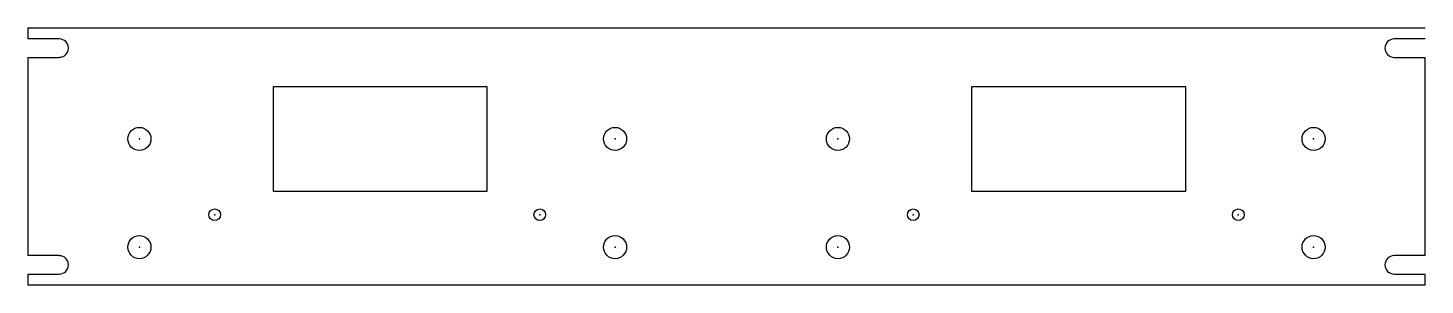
# Model space of a CAD drawing. Header units: millimetres. Extents: x -241 to 241, y -44 to 44.
import ezdxf

# ---------------------------------------------------------------- set-up
doc = ezdxf.new("R2010")
doc.units = ezdxf.units.MM
doc.layers.get('0').update_dxf_attribs({"linetype": 'CONTINUOUS'})

msp = doc.modelspace()

# ---------------------------------------------------------------- linework, layer by layer
for p, q in [((-241.3, 44.41), (241.3, 44.41)), ((-241.3, 44.41), (-241.3, 40.6)), ((-230.47, 40.6), (-241.3, 40.6)), ((241.3, 40.6), (230.63, 40.6)), ((-241.3, 34.25), (-241.3, -34.25)), ((-241.3, 34.25), (-230.47, 34.25)), ((230.63, 34.25), (241.3, 34.25)), ((241.3, -34.25), (241.3, 34.25)), ((-230.47, -34.25), (-241.3, -34.25)), ((241.3, -34.25), (230.63, -34.25)), ((-241.3, -40.6), (-230.47, -40.6)), ((-241.3, -40.6), (-241.3, -44.41)), ((230.63, -40.6), (241.3, -40.6)), ((241.3, -44.41), (241.3, -40.6)), ((241.3, -44.41), (-241.3, -44.41))]:
    msp.add_line(p, q)
for points in [[(-82.65, 24.07), (-156.65, 24.07), (-156.65, -11.93), (-82.65, -11.93)], [(84.65, 24.07), (84.65, -11.93), (158.65, -11.93), (158.65, 24.07)]]:
    msp.add_lwpolyline(points, close=True)
for centre, radius in [((-202.8, 6.06), 3.99), ((-38.5, 6.06), 3.99), ((38.5, 6.06), 3.99), ((202.8, 6.06), 3.99), ((-176.8, -20.11), 2), ((-64.5, -20.11), 2), ((64.5, -20.11), 2), ((176.8, -20.11), 2), ((-202.8, -31.32), 3.99), ((-38.5, -31.32), 3.99), ((38.5, -31.32), 3.99), ((202.8, -31.32), 3.99)]:
    msp.add_circle(centre, radius)
for centre, radius, start, end in [((-230.47, 37.43), 3.17, -90, 90), ((230.63, 37.43), 3.18, 90, 270), ((-230.47, -37.43), 3.17, -90, 90), ((230.63, -37.43), 3.18, 90, 270)]:
    msp.add_arc(centre, radius, start, end)
for p in [(-202.8, 6.06), (-38.5, 6.06), (38.5, 6.06), (202.8, 6.06), (-176.8, -20.11), (-64.5, -20.11), (64.5, -20.11), (176.8, -20.11), (-202.8, -31.32), (-38.5, -31.32), (38.5, -31.32), (202.8, -31.32)]:
    msp.add_point(p)

doc.saveas('drawing.dxf')
